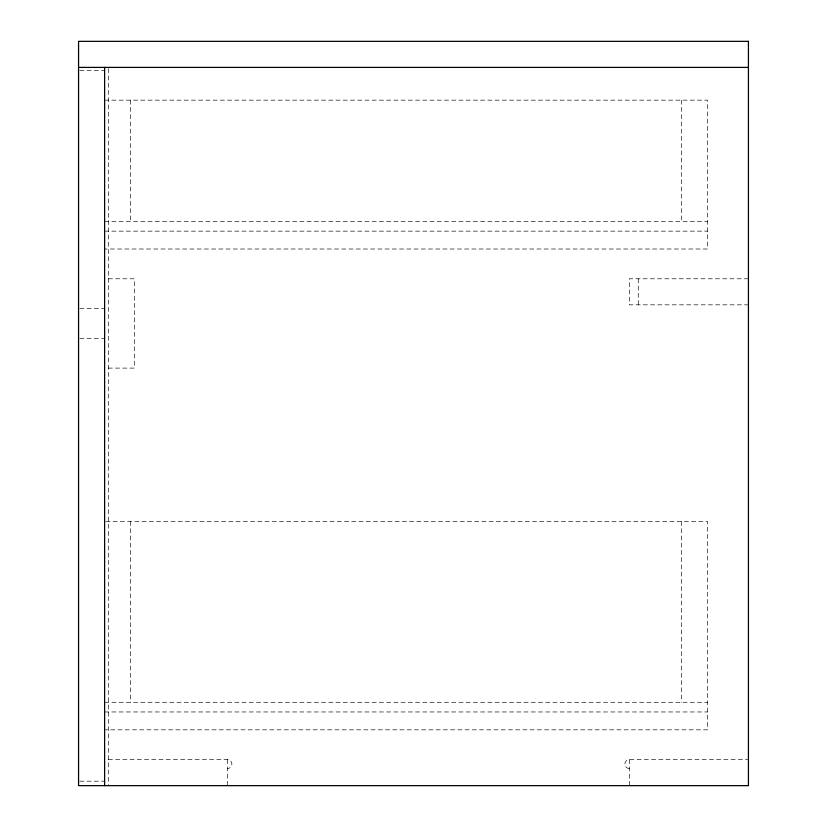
<?xml version="1.0" encoding="UTF-8"?>
<svg xmlns="http://www.w3.org/2000/svg" width="827" height="827" viewBox="0 0 827 827"><rect width="100%" height="100%" fill="white"/><g stroke="black" fill="none" stroke-linecap="round" stroke-linejoin="round"><path stroke-width="0.62" stroke-dasharray="4.13 3.1" d="M79.805 70.378L104.615 70.378M104.615 100.15L707.498 100.15L707.498 249.01L104.615 249.01M104.615 221.471L707.498 221.471M104.615 231.146L707.498 231.146M108.337 278.782L134.387 278.782L134.387 368.098L108.337 368.098M748.435 278.782L629.347 278.782L629.347 304.832L748.435 304.832M79.805 308.554L104.615 308.554M79.805 338.326L104.615 338.326M105.908 521.423L707.498 521.423L707.498 729.827L104.615 729.827M104.615 702.288L707.498 702.288M104.615 711.964L707.498 711.964M108.337 759.599L227.425 759.599A4.466 4.466 0 0 1 231.891 764.065A4.466 4.466 0 0 1 227.425 768.531M629.347 768.531A4.466 4.466 0 0 1 624.881 764.065A4.466 4.466 0 0 1 629.347 759.599L748.435 759.599M79.805 781.184L104.615 781.184M681.448 100.15L681.448 221.471M681.448 521.423L681.448 702.288M638.279 278.782L638.279 304.832M629.347 759.599L629.347 785.65M227.425 759.599L227.425 785.65M130.666 100.15L130.666 221.471M130.666 521.423L130.666 702.288M108.337 68.693L108.337 785.65"/><path stroke-width="1.24" d="M78.565 67.4L748.435 67.4M104.615 67.4L104.615 785.65M748.435 41.35L78.565 41.35L78.565 785.65L748.435 785.65L748.435 41.35"/></g></svg>
